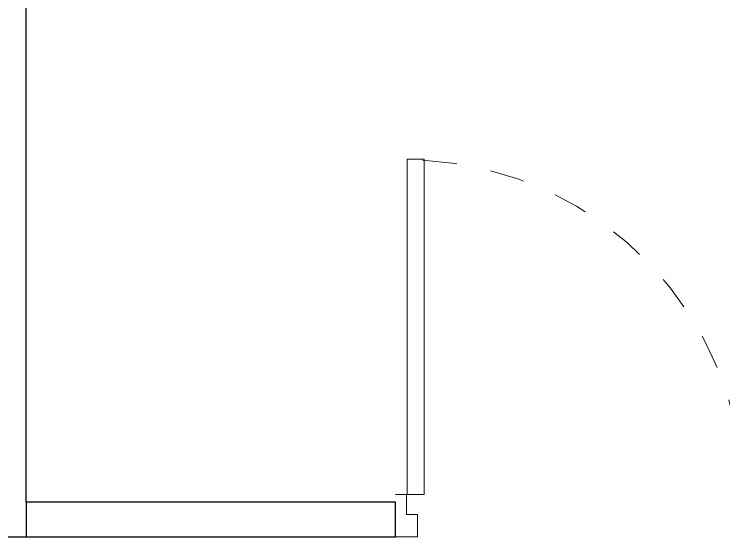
# Model space of a CAD drawing. Header units: metres. Extents: x 6.9 to 88.2, y -7.2 to 15.9.
# Drawn here: x 14.073 to 16.129, y 8.896 to 10.41 of the extents above; entities that cross this region are included whole.
import ezdxf

# ---------------------------------------------------------------- set-up
doc = ezdxf.new("R2010")
doc.units = ezdxf.units.M
doc.linetypes.add('HIDDEN2', pattern=[0.1875, 0.125, -0.0625])
doc.layers.get('0').update_dxf_attribs({"lineweight": 9})
doc.layers.add('A-DOOR', color=1, linetype='Continuous', lineweight=9)
doc.layers.add('walls', color=6, linetype='Continuous')

# ---------------------------------------------------------------- blocks, each defined once
blk = doc.blocks.new('*U39')
at = {"color": 150}
blk.add_lwpolyline([(-0.0277, 0.1), (-0.0277, 0.8947), (-0.0677, 0.8947), (-0.0677, 0.1)], close=True, dxfattribs=at)
for points in [[(-0.85, 0), (-0.7977, 0), (-0.7977, 0.0529), (-0.8239, 0.0529), (-0.8239, 0.1), (-0.85, 0.1)], [(0, 0), (-0.0523, 0), (-0.0523, 0.0529), (-0.0261, 0.0529), (-0.0261, 0.1), (0, 0.1)]]:
    blk.add_lwpolyline(points, dxfattribs=at)
at = {"color": 252, "linetype": 'HIDDEN2', "ltscale": 0.04}
blk.add_arc((-0.0247, 0.0944), 0.7987, 92.8154, 180, dxfattribs=at)
blk = doc.blocks.new('firstfloor')
at = {"layer": 'walls'}
for p, q in [((14.1077, 8.9961), (14.1077, 11.8091)), ((15.1776, 8.9961), (14.1077, 8.9961)), ((14.1077, 8.9961), (14.1077, 8.8961)), ((15.1776, 8.8961), (15.1776, 8.9961)), ((14.0077, 8.8961), (14.1077, 8.8961)), ((14.1077, 8.8961), (15.1776, 8.8961))]:
    blk.add_line(p, q, dxfattribs=at)
at = {"layer": 'A-DOOR', "color": 150, "xscale": -1.22236950788011, "yscale": 1.22236950788011, "zscale": 1.22236950788011}
blk.add_blockref('*U39', (15.1776, 8.8961), dxfattribs=at)

msp = doc.modelspace()

# ---------------------------------------------------------------- block references
msp.add_blockref('firstfloor', (0, 0))

doc.saveas('drawing.dxf')
